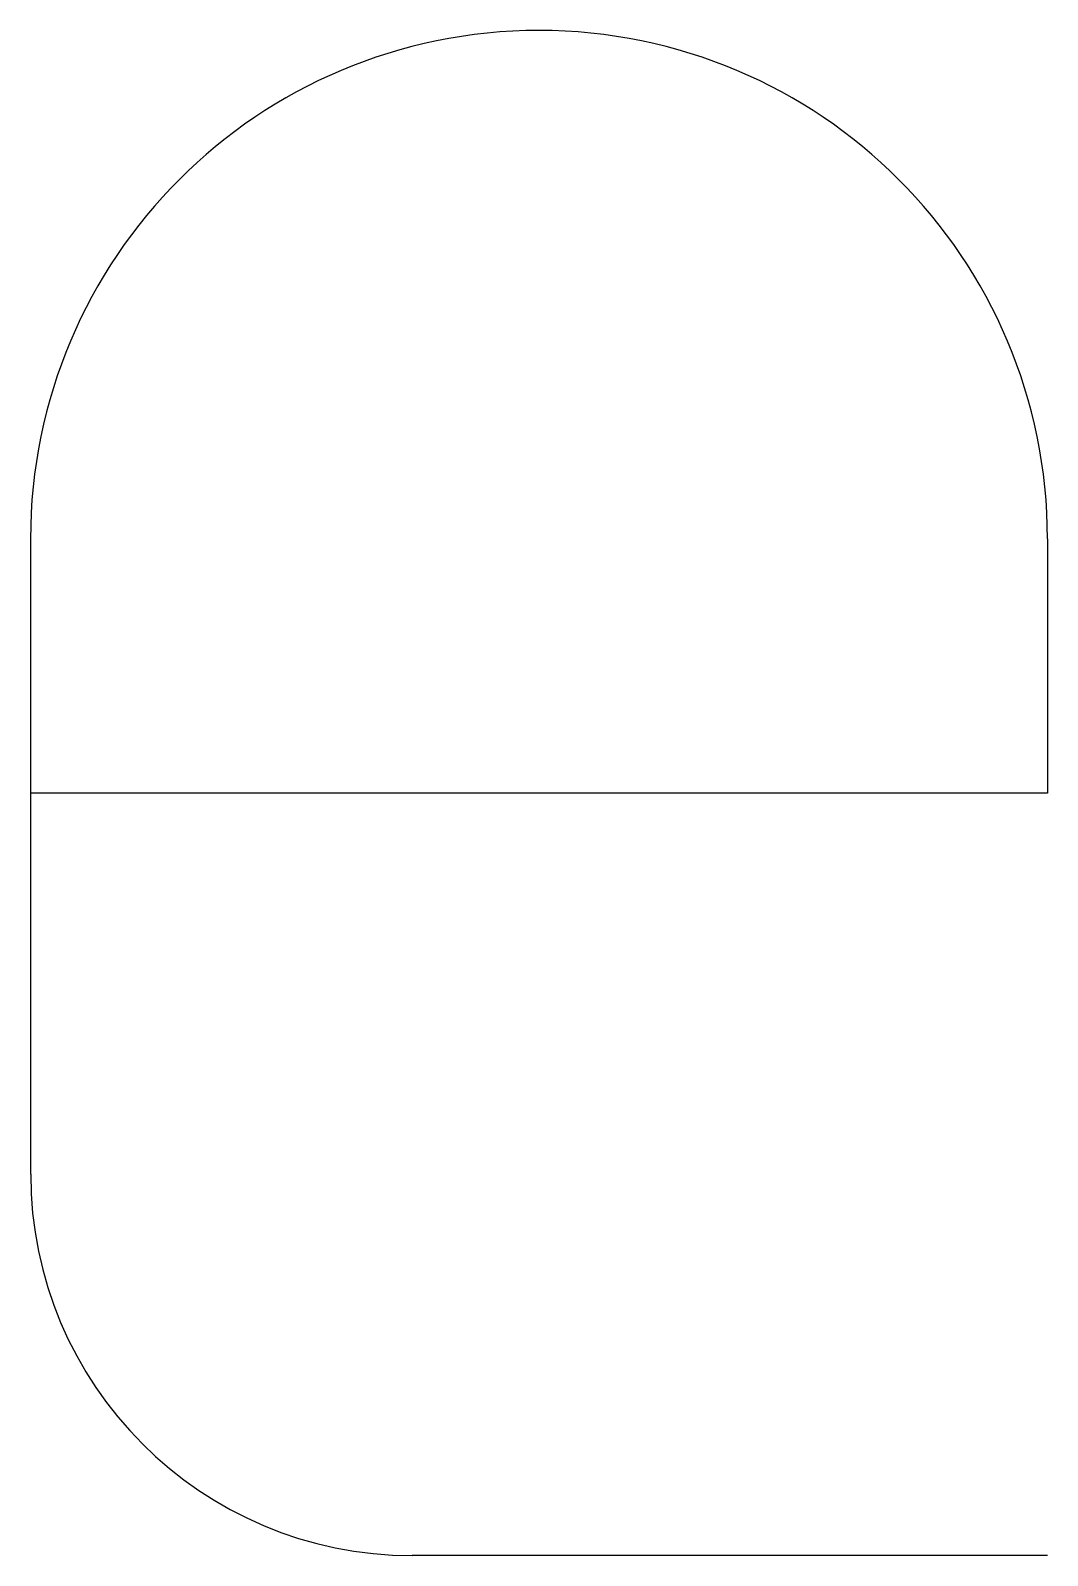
# Model space of a CAD drawing. Extents: x 0 to 58, y 0 to 63.7.
# Drawn here: x 27.039 to 27.637, y 62.319 to 63.216 of the extents above; entities that cross this region are included whole.
import ezdxf

# ---------------------------------------------------------------- set-up
doc = ezdxf.new("R2010")
doc.units = 0
doc.layers.add('21', color=253, linetype='CONTINUOUS')

msp = doc.modelspace()

# ---------------------------------------------------------------- linework, layer by layer
at = {"layer": '21'}
for p, q in [((27.0391, 62.5433), (27.0391, 62.9172)), ((27.6374, 62.9172), (27.6374, 62.7676)), ((27.6374, 62.7676), (27.0391, 62.7676)), ((27.6374, 62.3189), (27.2635, 62.3189))]:
    msp.add_line(p, q, dxfattribs=at)
for centre, radius, start, end in [((27.3382, 62.9172), 0.2992, 0, 180), ((27.2635, 62.5433), 0.2244, 180, 270)]:
    msp.add_arc(centre, radius, start, end, dxfattribs=at)

doc.saveas('drawing.dxf')
